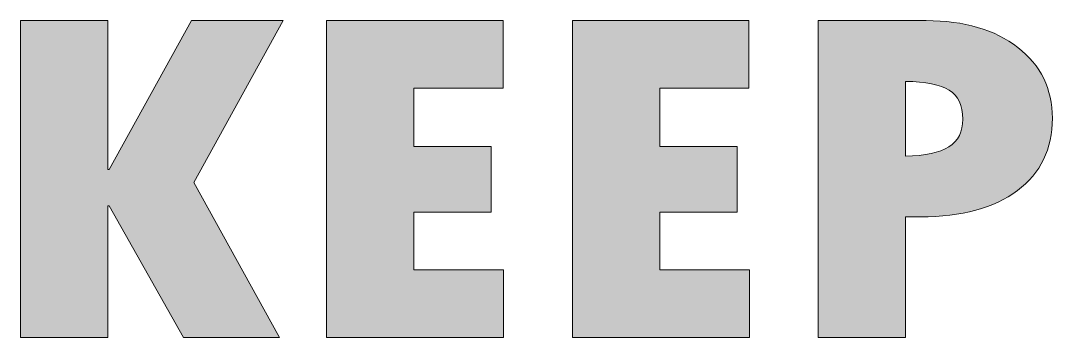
# Model space of a CAD drawing. Extents: x 764 to 1235, y -1468 to -532.
# Drawn here: x 892.7 to 1107.1, y -990.6 to -924.8 of the extents above; entities that cross this region are included whole.
import ezdxf

# ---------------------------------------------------------------- set-up
doc = ezdxf.new("R2010")
doc.units = 0
doc.header["$MEASUREMENT"] = 0
doc.layers.add('katman 1', color=7, linetype='Continuous')

# ---------------------------------------------------------------- blocks, each defined once
blk = doc.blocks.new('block 4')
at = {"layer": 'katman 1', "true_color": 0x2cb842}
h = blk.add_hatch(color=95, dxfattribs=at)
h.dxf.hatch_style = 2
h.paths.add_polyline_path([(892.71, -924.84), (910.84, -924.84), (910.84, -955.77), (911.14, -955.77), (928.24, -924.84), (947.26, -924.84), (928.72, -958.43), (946.49, -990.6), (926.57, -990.6), (911.14, -963.26), (910.84, -963.26), (910.84, -990.6), (892.71, -990.6)])
h = blk.add_hatch(color=95, dxfattribs=at)
h.dxf.hatch_style = 2
h.paths.add_polyline_path([(956.3, -924.84), (992.96, -924.84), (992.96, -938.83), (974.42, -938.83), (974.42, -950.94), (990.51, -950.94), (990.51, -964.59), (974.42, -964.59), (974.42, -976.56), (993.08, -976.56), (993.08, -990.6), (956.3, -990.6)])
h = blk.add_hatch(color=95, dxfattribs=at)
h.dxf.hatch_style = 2
h.paths.add_polyline_path([(1007.38, -924.84), (1044.05, -924.84), (1044.05, -938.83), (1025.5, -938.83), (1025.5, -950.94), (1041.59, -950.94), (1041.59, -964.59), (1025.5, -964.59), (1025.5, -976.56), (1044.17, -976.56), (1044.17, -990.6), (1007.38, -990.6)])
h = blk.add_hatch(color=95, dxfattribs=at)
h.dxf.hatch_style = 2
edge = h.paths.add_edge_path()
edge.add_spline(control_points=[(1058.46, -924.84), (1058.46, -924.84), (1080.89, -924.84), (1080.89, -924.84), (1088.79, -924.84), (1095.13, -926.69), (1099.91, -930.4), (1104.7, -934.11), (1107.09, -939.01), (1107.09, -945.08), (1107.09, -951.49), (1104.67, -956.5), (1099.82, -960.13), (1094.98, -963.76), (1088.27, -965.57), (1079.7, -965.57), (1079.7, -965.57), (1076.59, -965.57), (1076.59, -965.57), (1076.59, -965.57), (1076.59, -990.6), (1076.59, -990.6), (1076.59, -990.6), (1058.46, -990.6), (1058.46, -990.6), (1058.46, -990.6), (1058.46, -924.84), (1058.46, -924.84)], knot_values=[0, 0, 0, 0, 1, 1, 1, 2, 2, 2, 3, 3, 3, 4, 4, 4, 5, 5, 5, 6, 6, 6, 7, 7, 7, 8, 8, 8, 9, 9, 9, 9], degree=3, periodic=1)
edge = h.paths.add_edge_path()
edge.add_spline(control_points=[(1076.59, -937.45), (1076.59, -937.45), (1076.59, -952.96), (1076.59, -952.96), (1080.65, -952.9), (1083.65, -952.26), (1085.59, -951.04), (1087.52, -949.83), (1088.49, -947.91), (1088.49, -945.28), (1088.49, -942.46), (1087.55, -940.46), (1085.68, -939.29), (1083.8, -938.13), (1080.77, -937.51), (1076.59, -937.45)], knot_values=[0, 0, 0, 0, 1, 1, 1, 2, 2, 2, 3, 3, 3, 4, 4, 4, 5, 5, 5, 5], degree=3, periodic=1)
at = {"layer": 'katman 1', "lineweight": 0}
for points in [[(892.71, -924.84), (910.84, -924.84), (910.84, -955.77), (911.14, -955.77), (928.24, -924.84), (947.26, -924.84), (928.72, -958.43), (946.49, -990.6), (926.57, -990.6), (911.14, -963.26), (910.84, -963.26), (910.84, -990.6), (892.71, -990.6), (892.71, -924.84)], [(956.3, -924.84), (992.96, -924.84), (992.96, -938.83), (974.42, -938.83), (974.42, -950.94), (990.51, -950.94), (990.51, -964.59), (974.42, -964.59), (974.42, -976.56), (993.08, -976.56), (993.08, -990.6), (956.3, -990.6), (956.3, -924.84)], [(1007.38, -924.84), (1044.05, -924.84), (1044.05, -938.83), (1025.5, -938.83), (1025.5, -950.94), (1041.59, -950.94), (1041.59, -964.59), (1025.5, -964.59), (1025.5, -976.56), (1044.17, -976.56), (1044.17, -990.6), (1007.38, -990.6), (1007.38, -924.84)]]:
    blk.add_lwpolyline(points, dxfattribs=at)
for points, knots in [([(1058.46, -924.84), (1058.46, -924.84), (1080.89, -924.84), (1080.89, -924.84), (1088.79, -924.84), (1095.13, -926.69), (1099.91, -930.4), (1104.7, -934.11), (1107.09, -939.01), (1107.09, -945.08), (1107.09, -951.49), (1104.67, -956.5), (1099.82, -960.13), (1094.98, -963.76), (1088.27, -965.57), (1079.7, -965.57), (1079.7, -965.57), (1076.59, -965.57), (1076.59, -965.57), (1076.59, -965.57), (1076.59, -990.6), (1076.59, -990.6), (1076.59, -990.6), (1058.46, -990.6), (1058.46, -990.6), (1058.46, -990.6), (1058.46, -924.84), (1058.46, -924.84)], [0, 0, 0, 0, 1, 1, 1, 2, 2, 2, 3, 3, 3, 4, 4, 4, 5, 5, 5, 6, 6, 6, 7, 7, 7, 8, 8, 8, 9, 9, 9, 9]), ([(1076.59, -937.45), (1076.59, -937.45), (1076.59, -952.96), (1076.59, -952.96), (1080.65, -952.9), (1083.65, -952.26), (1085.59, -951.04), (1087.52, -949.83), (1088.49, -947.91), (1088.49, -945.28), (1088.49, -942.46), (1087.55, -940.46), (1085.68, -939.29), (1083.8, -938.13), (1080.77, -937.51), (1076.59, -937.45)], [0, 0, 0, 0, 1, 1, 1, 2, 2, 2, 3, 3, 3, 4, 4, 4, 5, 5, 5, 5])]:
    blk.add_open_spline(points, degree=3, knots=knots, dxfattribs=at)
blk = doc.blocks.new('block 2')
at = {"layer": 'katman 1'}
blk.add_blockref('block 4', (0, 0), dxfattribs=at)

msp = doc.modelspace()

# ---------------------------------------------------------------- block references
at = {"layer": 'katman 1'}
msp.add_blockref('block 2', (0, 0), dxfattribs=at)

doc.saveas('drawing.dxf')
